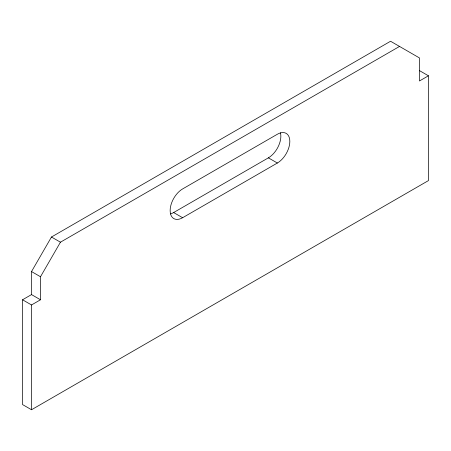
<?xml version="1.0" encoding="UTF-8"?>
<svg xmlns="http://www.w3.org/2000/svg" width="451" height="451" viewBox="0 0 451 451"><rect width="100%" height="100%" fill="white"/><g stroke="black" fill="none" stroke-linecap="round" stroke-linejoin="round"><path stroke-width="0.68" d="M31.525 294.593L31.525 271.564L51.47 237.017L390.555 41.25L419.475 57.948L419.475 80.977L428.45 75.796L428.45 180.592L31.525 409.75L22.55 404.57L22.55 299.774L31.525 294.593L40.5 299.774L40.5 276.745L60.445 242.198L399.53 46.43M170.416 213.915A17.628 10.181 -60 0 0 173.641 212.545L268.384 157.844A17.628 10.181 -60 0 0 280.426 132.774M22.55 299.774L31.525 304.961L40.5 299.774M182.616 217.726L277.359 163.025A17.628 10.181 -60 0 0 289.824 141.434A17.628 10.181 -60 0 0 277.359 134.24L182.616 188.935A17.628 10.181 -60 0 0 170.151 210.527A17.628 10.181 -60 0 0 182.616 217.726L173.641 212.545M419.475 70.615L428.45 75.796M268.384 157.844L277.359 163.025M51.47 237.017L60.445 242.198M31.525 271.564L40.5 276.745M31.525 304.961L31.525 409.75"/></g></svg>
